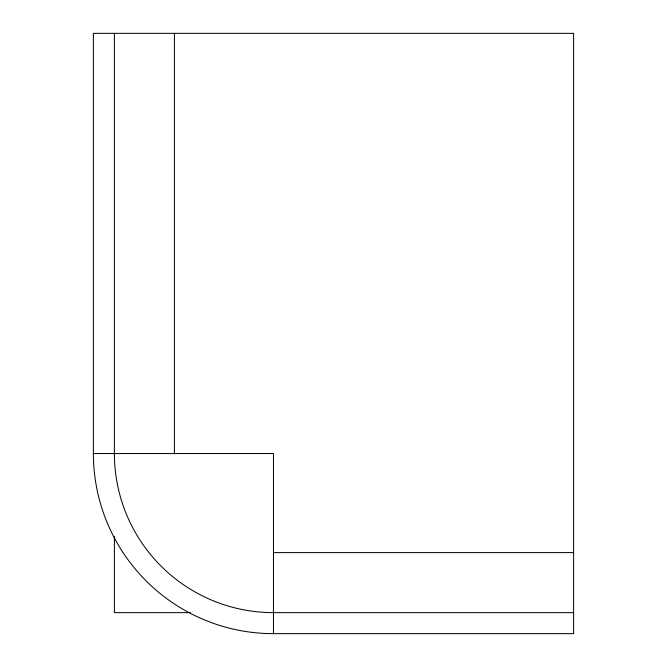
<?xml version="1.0" encoding="UTF-8"?>
<svg xmlns="http://www.w3.org/2000/svg" width="667" height="667" viewBox="0 0 667 667"><rect width="100%" height="100%" fill="white"/><g stroke="black" fill="none" stroke-linecap="round" stroke-linejoin="round"><path stroke-width="1" d="M93.38 453.56L273.47 453.56L273.47 633.65L573.62 633.65L573.62 33.35L93.38 33.35L93.38 453.56A180.09 180.09 0 0 0 273.47 633.65M273.47 552.609L573.62 552.609M190.412 612.639L114.39 612.639L114.39 536.585M573.62 612.639L273.47 612.639A159.079 159.079 0 0 1 114.39 453.56M174.42 33.35L174.42 453.56M114.39 33.35L114.39 454.269"/></g></svg>
